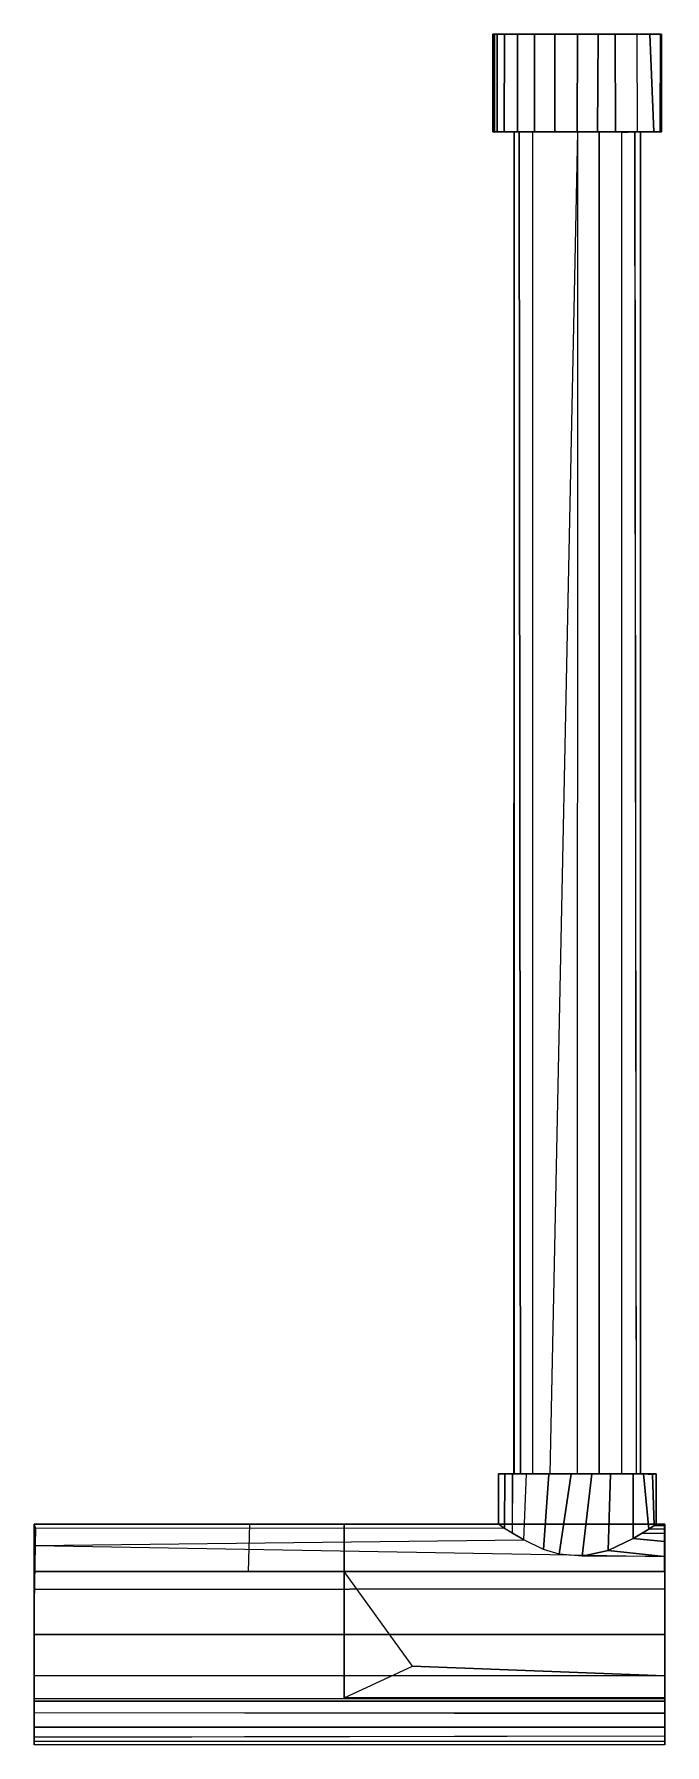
# Model space of a CAD drawing. Extents: x -2 to 38, y -67 to 41.
import ezdxf

# ---------------------------------------------------------------- set-up
doc = ezdxf.new("R2010")
doc.units = 0
doc.header["$MEASUREMENT"] = 0
doc.layers.add('3D', color=1, linetype='Continuous')

msp = doc.modelspace()

# ---------------------------------------------------------------- linework, layer by layer
at = {"layer": '3D'}
for points in [[(27.2, 34.92, -50.65), (27.2, 41.12, -50.65), (27.19, 41.12, 56.1), (27.19, 34.92, 56.1)], [(37.9, 41.12, -50.65), (37.9, 41.12, 55.75), (27.19, 41.12, 55.55), (27.2, 41.12, -50.65)], [(27.34, 41.12, 55.55), (27.19, 41.12, 55.55), (27.19, 41.12, 56.1), (27.33, 41.12, 56.1)], [(27.19, 41.12, 56.1), (27.21, 41.12, 56.45), (27.31, 41.12, 56.39), (27.33, 41.12, 56.1)], [(27.2, 34.92, 56.1), (27.19, 41.12, 56.1), (27.21, 41.12, 56.45), (27.2, 34.92, 56.41)], [(27.21, 41.12, 56.45), (27.25, 41.12, 56.8), (27.24, 34.93, 56.8), (27.2, 34.92, 56.41)], [(27.2, 41.12, -50.65), (27.21, 34.92, -50.65), (37.9, 34.92, -50.65), (37.9, 41.12, -50.65)], [(27.31, 41.12, 56.39), (27.31, 41.12, 56.71), (27.25, 41.12, 56.8), (27.21, 41.12, 56.45)], [(27.24, 41.12, 56.8), (27.3, 41.12, 57.15), (27.3, 34.93, 57.15), (27.24, 34.93, 56.8)], [(27.31, 41.12, 56.71), (27.3, 41.12, 57.15), (27.25, 41.12, 56.8), (27.31, 41.12, 56.71)], [(27.61, 41.12, 55.56), (27.47, 41.12, 57.78), (27.3, 41.12, 57.15), (27.34, 41.12, 55.55)], [(27.3, 41.12, 57.15), (27.47, 41.12, 57.78), (27.47, 34.93, 57.78), (27.3, 34.93, 57.15)], [(28.1, 41.12, 55.56), (27.93, 41.12, 58.79), (27.47, 41.12, 57.78), (27.61, 41.12, 55.56)], [(27.47, 41.12, 57.78), (27.93, 41.12, 58.79), (27.92, 34.93, 58.78), (27.47, 34.93, 57.78)], [(27.93, 41.12, 58.79), (28.76, 41.11, 59.86), (28.75, 34.95, 59.86), (27.92, 34.93, 58.78)], [(28.9, 41.12, 55.58), (28.76, 41.11, 59.86), (27.93, 41.12, 58.79), (28.1, 41.12, 55.56)], [(28.76, 41.11, 59.86), (29.83, 41.12, 60.69), (29.83, 34.92, 60.69), (28.75, 34.95, 59.86)], [(29.97, 41.12, 55.6), (29.83, 41.12, 60.69), (28.76, 41.11, 59.86), (28.9, 41.12, 55.58)], [(31.28, 41.12, 55.63), (31.13, 41.12, 61.23), (29.83, 41.12, 60.69), (29.97, 41.12, 55.6)], [(29.83, 41.12, 60.69), (31.13, 41.12, 61.23), (31.12, 34.93, 61.24), (29.83, 34.92, 60.69)], [(31.13, 41.12, 61.23), (32.57, 41.12, 61.41), (32.55, 34.92, 61.44), (31.12, 34.93, 61.24)], [(32.59, 41.12, 55.65), (32.57, 41.12, 61.41), (31.13, 41.12, 61.23), (31.28, 41.12, 55.63)], [(32.57, 41.12, 61.41), (33.87, 41.12, 61.27), (33.83, 34.92, 61.27), (32.55, 34.92, 61.44)], [(34.01, 41.12, 55.68), (33.87, 41.12, 61.27), (32.57, 41.12, 61.41), (32.59, 41.12, 55.65)], [(33.87, 41.12, 61.27), (34.96, 41.12, 60.82), (34.97, 34.94, 60.86), (33.83, 34.92, 61.27)], [(35.08, 41.12, 55.7), (34.96, 41.12, 60.82), (33.87, 41.12, 61.27), (34.01, 41.12, 55.68)], [(36.43, 41.12, 55.72), (36.33, 41.12, 59.88), (34.96, 41.12, 60.82), (35.08, 41.12, 55.7)], [(34.97, 34.94, 60.86), (34.96, 41.12, 60.82), (36.33, 41.12, 59.88), (36.35, 34.93, 59.86)], [(37.29, 41.12, 55.74), (37.15, 41.12, 58.83), (36.33, 41.12, 59.88), (36.43, 41.12, 55.72)], [(36.35, 34.93, 59.86), (37.4, 34.92, 58.37), (37.15, 41.12, 58.83), (36.33, 41.12, 59.88)], [(37.83, 41.12, 57), (37.15, 41.12, 58.83), (37.29, 41.12, 55.74), (37.9, 41.12, 55.75)], [(37.4, 34.92, 58.37), (37.81, 34.93, 57.09), (37.82, 41.12, 57.04), (37.15, 41.12, 58.83)], [(37.8, 34.92, 57.09), (37.9, 34.93, 55.74), (37.9, 41.12, 55.75), (37.82, 41.12, 57.04)], [(37.9, 34.92, -50.65), (37.9, 34.93, 55.74), (37.9, 41.12, 55.75), (37.9, 41.12, -50.65)], [(37.9, 34.92, -50.65), (27.2, 34.92, -50.65), (27.19, 34.93, 55.53), (37.9, 34.93, 55.74)], [(27.34, 34.93, 55.53), (27.19, 34.93, 55.53), (27.19, 34.93, 56.08), (27.33, 34.93, 56.08)], [(27.61, 34.93, 55.54), (27.47, 34.93, 57.76), (27.3, 34.93, 57.13), (27.34, 34.93, 55.53)], [(28.1, 34.93, 55.55), (27.93, 34.93, 58.77), (27.47, 34.93, 57.76), (27.61, 34.93, 55.54)], [(28.9, 34.93, 55.56), (28.76, 34.92, 59.85), (27.93, 34.93, 58.77), (28.1, 34.93, 55.55)], [(28.55, -50.27, -50.45), (28.53, -50.27, 55.69), (28.55, 34.92, 55.69), (28.54, 34.92, -50.45)], [(28.53, -50.27, 55.69), (28.94, -50.27, 57.4), (28.86, 34.92, 57.22), (28.55, 34.92, 55.69)], [(28.54, 34.92, -50.45), (36.55, 34.92, -50.45), (36.55, -50.27, -50.45), (28.55, -50.27, -50.45)], [(29.97, 34.93, 55.58), (29.83, 34.93, 60.68), (28.76, 34.92, 59.85), (28.9, 34.93, 55.56)], [(28.94, -50.27, 57.4), (29.72, -50.27, 58.52), (29.72, 34.92, 58.52), (28.86, 34.92, 57.22)], [(29.72, 34.92, 58.52), (32.56, 34.92, 59.68), (30.81, -50.27, 59.29), (29.73, -50.24, 58.52)], [(31.28, 34.93, 55.61), (31.12, 34.93, 61.24), (29.83, 34.93, 60.68), (29.97, 34.93, 55.58)], [(32.59, 34.93, 55.63), (32.55, 34.92, 61.44), (31.12, 34.93, 61.24), (31.28, 34.93, 55.61)], [(34.01, 34.93, 55.66), (33.87, 34.93, 61.26), (32.55, 34.92, 61.44), (32.59, 34.93, 55.63)], [(32.55, -50.27, 59.69), (33.93, -50.27, 59.49), (33.93, 34.92, 59.47), (32.56, 34.92, 59.68)], [(35.08, 34.93, 55.68), (34.96, 34.93, 60.8), (33.87, 34.93, 61.26), (34.01, 34.93, 55.66)], [(33.93, -50.27, 59.49), (35.38, -50.27, 58.52), (35.38, 34.92, 58.52), (33.93, 34.92, 59.47)], [(36.43, 34.93, 55.71), (36.33, 34.93, 59.86), (34.96, 34.93, 60.8), (35.08, 34.93, 55.68)], [(35.37, 34.89, 58.52), (36.19, 34.92, 57.43), (36.29, -50.27, 57.18), (35.38, -50.27, 58.53)], [(36.29, -50.27, 57.19), (36.55, -50.27, 55.69), (36.56, 34.92, 55.68), (36.18, 34.92, 57.43)], [(37.29, 34.93, 55.72), (37.15, 34.93, 58.81), (36.33, 34.93, 59.86), (36.43, 34.93, 55.71)], [(36.55, -50.27, -50.45), (36.55, -50.27, 55.69), (36.56, 34.92, 55.69), (36.55, 34.92, -50.45)], [(37.83, 34.93, 56.98), (37.15, 34.93, 58.81), (37.29, 34.93, 55.72), (37.9, 34.93, 55.73)], [(37.55, -53.47, -50.65), (37.55, -50.27, -50.65), (27.55, -50.27, -50.64), (27.54, -53.47, -50.65)], [(37.55, -50.27, 55.68), (27.55, -50.27, 55.69), (27.55, -50.27, -50.65), (37.55, -50.27, -50.65)], [(27.69, -50.27, 55.69), (27.68, -50.27, 56.79), (27.58, -50.29, 56.17), (27.55, -50.28, 55.67)], [(27.55, -50.27, -50.65), (27.55, -53.47, -50.65), (27.55, -53.46, 55.71), (27.55, -50.28, 55.67)], [(27.55, -50.3, 55.71), (27.96, -50.27, 57.48), (27.94, -53.74, 57.67), (27.55, -53.46, 55.71)], [(28.49, -50.27, 55.69), (28.42, -50.27, 58.5), (27.68, -50.27, 56.79), (27.69, -50.27, 55.69)], [(27.96, -50.27, 57.48), (28.43, -50.27, 58.49), (28.42, -54.04, 58.51), (27.94, -53.74, 57.67)], [(29.56, -50.27, 55.58), (29.32, -50.27, 59.49), (28.42, -50.27, 58.5), (28.49, -50.27, 55.69)], [(29.15, -54.45, 59.36), (29.32, -50.27, 59.49), (28.42, -50.27, 58.49), (28.42, -54.04, 58.51)], [(29.33, -50.27, 59.48), (30.75, -50.3, 60.35), (30.4, -55.07, 60.21), (29.15, -54.45, 59.36)], [(30.87, -50.27, 55.6), (30.75, -50.3, 60.35), (29.32, -50.27, 59.49), (29.56, -50.27, 55.58)], [(30.75, -50.3, 60.35), (32.15, -50.28, 60.67), (31.4, -55.37, 60.55), (30.4, -55.07, 60.21)], [(32.18, -50.27, 55.63), (32.15, -50.28, 60.67), (30.75, -50.3, 60.35), (30.87, -50.27, 55.6)], [(32.15, -50.28, 60.67), (33.47, -50.28, 60.6), (32.86, -55.49, 60.68), (31.4, -55.37, 60.55)], [(33.61, -50.27, 55.65), (33.47, -50.28, 60.6), (32.15, -50.28, 60.67), (32.18, -50.27, 55.63)], [(33.47, -50.28, 60.6), (34.66, -50.27, 60.22), (34.5, -55.14, 60.29), (32.86, -55.49, 60.68)], [(34.67, -50.27, 55.67), (34.66, -50.27, 60.22), (33.47, -50.28, 60.6), (33.61, -50.27, 55.65)], [(34.66, -50.27, 60.22), (36.09, -50.27, 59.22), (36.09, -54.38, 59.22), (34.5, -55.14, 60.29)], [(36.02, -50.27, 55.68), (36.09, -50.27, 59.22), (34.66, -50.27, 60.22), (34.67, -50.27, 55.67)], [(36.89, -50.27, 55.68), (36.75, -50.27, 58.4), (36.09, -50.27, 59.22), (36.02, -50.27, 55.68)], [(36.75, -50.27, 58.4), (37.09, -53.78, 57.79), (36.09, -54.38, 59.22), (36.09, -50.27, 59.22)], [(37.31, -50.32, 57.22), (36.75, -50.27, 58.4), (36.89, -50.27, 55.68), (37.54, -50.27, 55.68)], [(37.31, -50.32, 57.22), (37.42, -53.56, 56.84), (37.09, -53.78, 57.79), (36.75, -50.27, 58.4)], [(37.54, -50.27, 55.69), (37.55, -53.47, 55.69), (37.42, -53.56, 56.84), (37.31, -50.32, 57.22)], [(37.55, -50.27, -50.65), (37.55, -53.47, -50.65), (37.55, -53.47, 55.69), (37.55, -50.27, 55.69)], [(27.55, -53.45, 55.71), (27.94, -53.74, 57.67), (-1.83, -53.72, 57.61), (-1.9, -53.47, 55.47)], [(11.75, -53.47, 38.54), (5.42, -53.47, 55.72), (-1.9, -53.47, 55.75), (-1.9, -53.47, 38.54)], [(-1.9, -53.47, 38.54), (-1.9, -53.47, 55.47), (-1.9, -56.47, 55.75), (-1.9, -56.47, 38.54)], [(-1.83, -53.72, 57.61), (-1.9, -57.02, 57.83), (-1.9, -56.47, 55.75), (-1.9, -53.48, 55.47)], [(-1.83, -53.72, 57.61), (-1.84, -54.81, 59.87), (-1.9, -58.45, 59.21), (-1.9, -57.02, 57.83)], [(-1.83, -53.72, 57.61), (-1.84, -54.81, 59.87), (29.15, -54.45, 59.36), (27.94, -53.74, 57.67)], [(17.75, -53.47, 22.06), (27.55, -53.46, 22.41), (27.55, -53.46, 55.71), (5.42, -53.47, 55.74)], [(17.75, -53.47, 22.06), (11.75, -53.47, 38.54), (11.66, -56.47, 38.57), (17.75, -56.47, 22.06)], [(17.75, -53.47, -53.41), (17.75, -53.47, 22.06), (37.55, -53.46, 22.75), (38.1, -53.47, -53.41)], [(17.75, -53.47, -53.41), (17.75, -53.47, 22.06), (17.75, -56.47, 22.06), (17.75, -56.48, -53.23)], [(38.1, -64.49, -52.83), (38.1, -53.47, -53.41), (17.75, -53.47, -53.4), (17.75, -64.49, -52.83)], [(38.1, -54.04, 58.49), (38.08, -54.57, 59.52), (36.09, -54.38, 59.22), (36.62, -54.06, 58.46)], [(38.1, -53.77, 57.71), (38.1, -54.04, 58.49), (36.62, -54.06, 58.46), (37.09, -53.78, 57.81)], [(38.1, -53.56, 56.84), (38.1, -53.77, 57.71), (37.09, -53.78, 57.79), (37.42, -53.56, 56.84)], [(38.09, -53.47, 55.76), (38.1, -53.56, 56.83), (37.42, -53.56, 56.84), (37.55, -53.47, 55.69)], [(38.1, -53.77, 57.71), (38.08, -54.57, 59.52), (38.1, -58.45, 59.21), (38.1, -57.02, 57.83)], [(38.1, -53.47, -53.41), (38.1, -56.47, -53.4), (38.1, -56.47, 55.75), (38.09, -53.47, 55.76)], [(38.1, -53.77, 57.71), (38.1, -57.02, 57.83), (38.1, -56.47, 55.75), (38.09, -53.47, 55.76)], [(38.1, -64.49, -52.83), (38.1, -63.08, -50.77), (38.1, -53.47, -50.6), (38.1, -53.47, -53.41)], [(38.07, -55.51, 60.69), (38.1, -57.57, 62.12), (-1.9, -57.61, 62.14), (-1.84, -54.81, 59.87)], [(-1.9, -58.45, 59.21), (-1.84, -54.81, 59.87), (-1.9, -57.01, 57.84), (-1.9, -58.45, 59.21)], [(-1.9, -58.45, 59.21), (-1.84, -54.81, 59.87), (-1.9, -57.61, 62.14), (-1.9, -58.45, 59.21)], [(34.5, -55.14, 60.29), (38.07, -55.51, 60.69), (32.87, -55.49, 60.68), (34.5, -55.14, 60.29)], [(36.09, -54.38, 59.22), (38.08, -54.57, 59.52), (38.07, -55.51, 60.69), (34.5, -55.14, 60.29)], [(38.1, -58.45, 59.21), (38.08, -54.57, 59.52), (38.1, -57.01, 57.84), (38.1, -58.45, 59.21)], [(38.1, -58.45, 59.21), (38.08, -54.57, 59.52), (38.1, -57.61, 62.14), (38.1, -58.45, 59.21)], [(17.75, -56.49, -53.25), (17.75, -56.47, 22.06), (38.1, -56.46, 23.09), (38.1, -56.47, -53.4)], [(17.75, -56.47, 22.06), (17.75, -56.47, 22.06), (38.1, -56.46, 55.77), (38.1, -56.46, 23.09)], [(-1.9, -56.47, 38.56), (-1.9, -56.47, 55.75), (16.03, -56.47, 55.8), (11.78, -56.47, 38.56)], [(17.75, -56.47, 22.06), (11.78, -56.47, 38.56), (16.19, -56.47, 55.89), (38.1, -56.47, 55.76)], [(17.75, -56.48, -53.23), (17.75, -56.47, -50.65), (17.75, -63.09, -50.76), (17.75, -64.49, -52.83)], [(17.75, -56.47, -50.65), (38.1, -56.47, -50.65), (38.1, -63.09, -50.76), (22.1, -62.47, -52.93)], [(38.1, -57.57, 62.12), (38.1, -60.47, 62.75), (-1.9, -60.46, 62.75), (-1.9, -57.61, 62.14)], [(-1.9, -58.45, 59.21), (-1.9, -57.61, 62.14), (-1.9, -60.46, 62.75), (-1.9, -60.8, 59.77)], [(38.1, -58.45, 59.21), (38.1, -57.61, 62.14), (38.1, -60.47, 62.75), (38.1, -60.8, 59.77)], [(-1.9, -60.46, 62.75), (38.1, -60.47, 62.75), (38.09, -63.1, 62.24), (-1.9, -63.1, 62.24)], [(-1.9, -60.8, 59.77), (-1.9, -60.46, 62.75), (-1.9, -63.1, 62.24), (-1.9, -63.33, 58.57)], [(38.1, -60.8, 59.77), (38.1, -60.47, 62.75), (38.1, -63.1, 62.24), (38.1, -63.33, 58.57)], [(17.75, -64.49, -52.83), (22.1, -62.47, -52.93), (38.1, -63.09, -50.76), (38.1, -64.49, -52.83)], [(-1.9, -63.1, 62.24), (-1.9, -65.43, 60.7), (38.1, -65.48, 60.64), (38.1, -63.1, 62.24)], [(-1.9, -63.33, 58.57), (-1.9, -63.1, 62.24), (-1.9, -65.43, 60.7), (-1.9, -66.99, 58.21)], [(-1.9, -64.17, 57.35), (-1.9, -63.33, 58.57), (-1.9, -66.99, 58.21), (-1.9, -67.21, 57.06)], [(38.1, -63.33, 58.57), (38.1, -63.1, 62.24), (38.1, -65.43, 60.7), (38.1, -66.99, 58.21)], [(38.1, -64.17, 57.35), (38.1, -63.33, 58.57), (38.1, -66.99, 58.21), (38.1, -67.21, 57.06)], [(-1.9, -64.47, 55.93), (-1.9, -64.16, 57.35), (-1.9, -67.21, 57.06), (-1.9, -67.47, 55.67)], [(-1.9, -64.56, 54.27), (-1.9, -64.47, 55.93), (-1.9, -67.47, 55.67), (-1.9, -67.24, 53.98)], [(-1.9, -64.71, 50.29), (-1.9, -64.55, 54.26), (-1.9, -67.24, 53.98), (-1.9, -66.36, 50.58)], [(38.1, -64.71, 50.29), (38.1, -64.55, 54.26), (-1.9, -64.55, 54.26), (-1.9, -64.71, 50.29)], [(-1.9, -64.71, 50.29), (-1.9, -66.36, 50.58), (38.1, -66.36, 50.58), (38.1, -64.71, 50.29)], [(38.1, -64.47, 55.95), (38.1, -64.16, 57.35), (38.1, -67.21, 57.06), (38.1, -67.47, 55.67)], [(38.1, -64.55, 54.26), (38.1, -64.47, 55.93), (38.1, -67.47, 55.67), (38.1, -67.24, 53.98)], [(38.1, -64.71, 50.29), (38.1, -64.55, 54.26), (38.1, -67.24, 53.98), (38.1, -66.36, 50.58)], [(38.1, -65.45, 60.63), (38.1, -66.93, 58.46), (-1.9, -66.99, 58.21), (-1.9, -65.43, 60.7)], [(-1.9, -66.36, 50.58), (-1.9, -67.24, 53.98), (38.1, -67.25, 54), (38.1, -66.36, 50.58)], [(38.1, -66.91, 58.44), (38.1, -67.47, 55.74), (-1.9, -67.47, 55.67), (-1.9, -66.99, 58.21)], [(-1.9, -67.47, 55.67), (-1.9, -67.24, 53.98), (38.1, -67.25, 54), (38.1, -67.47, 55.74)]]:
    msp.add_3dface(points, dxfattribs=at)

doc.saveas('drawing.dxf')
